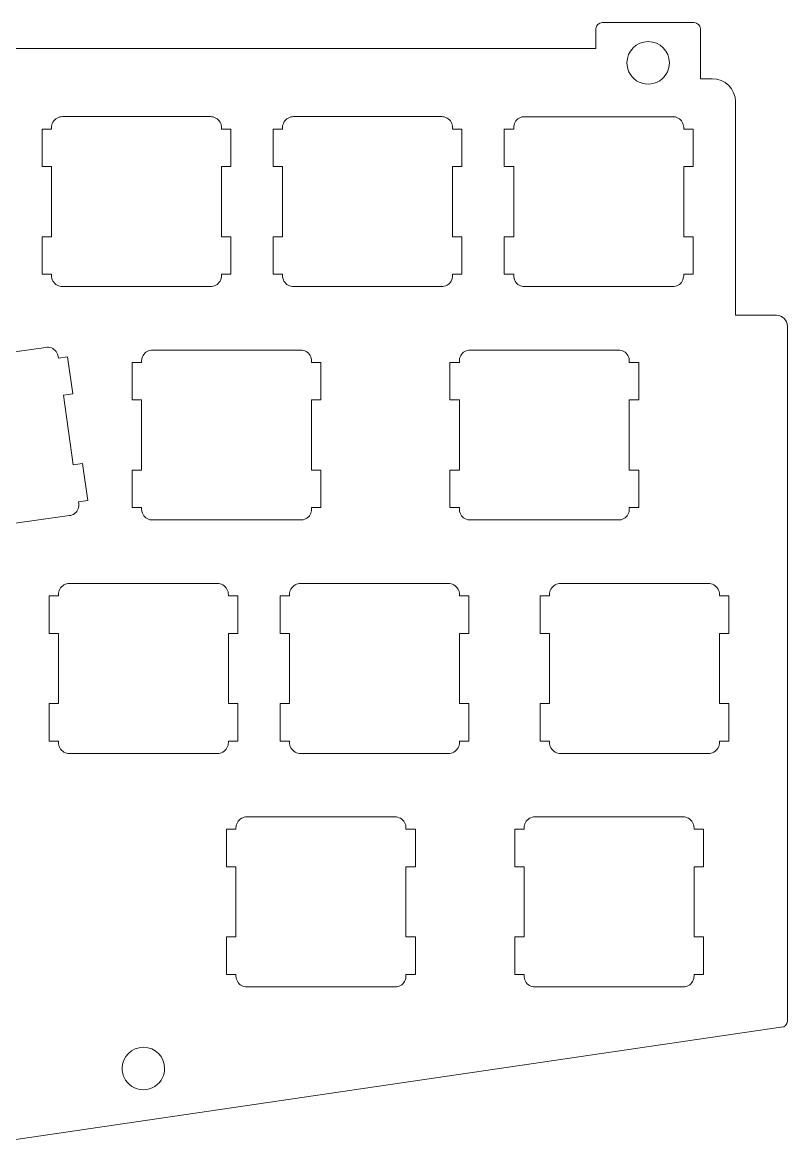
# Model space of a CAD drawing. Header units: inches. Extents: x 6.5 to 17.5, y 16.2 to 19.9.
# Drawn here: x 15.033 to 17.514, y 16.239 to 19.9 of the extents above; entities that cross this region are included whole.
import ezdxf

# ---------------------------------------------------------------- set-up
doc = ezdxf.new("R2010")
doc.units = ezdxf.units.IN
doc.header["$MEASUREMENT"] = 0
doc.layers.add('Layer 62', color=7, linetype='Continuous')

msp = doc.modelspace()

# ---------------------------------------------------------------- linework, layer by layer
at = {"layer": 'Layer 62', "lineweight": 0}
for points, knots in [([(17.479, 18.9511), (17.479, 18.9511), (17.3457, 18.9511), (17.3457, 18.9511), (17.3457, 18.9511), (17.3457, 19.6428), (17.3457, 19.6428), (17.3457, 19.6845), (17.312, 19.7182), (17.2703, 19.7182), (17.2703, 19.7182), (17.2318, 19.7182), (17.2318, 19.7182), (17.2318, 19.7182), (17.2318, 19.8803), (17.2318, 19.8803), (17.2318, 19.8913), (17.2229, 19.9002), (17.212, 19.9002), (17.212, 19.9002), (16.9132, 19.9002), (16.9132, 19.9002), (16.9022, 19.9002), (16.8933, 19.8913), (16.8933, 19.8803), (16.8933, 19.8803), (16.8933, 19.8165), (16.8933, 19.8165), (16.8933, 19.8165), (12.0407, 19.8165), (12.0407, 19.8165), (12.0407, 19.8165), (12.0407, 19.8803), (12.0407, 19.8803), (12.0407, 19.8913), (12.0318, 19.9002), (12.0208, 19.9002), (12.0208, 19.9002), (11.7222, 19.9002), (11.7222, 19.9002), (11.7113, 19.9002), (11.7024, 19.8913), (11.7024, 19.8803), (11.7024, 19.8803), (11.7024, 19.8165), (11.7024, 19.8165), (11.7024, 19.8165), (7.7119, 19.8165), (7.7119, 19.8165), (7.7119, 19.8165), (7.7119, 19.7182), (7.7119, 19.7182), (7.7119, 19.7182), (7.2629, 19.7182), (7.2629, 19.7182), (7.2629, 19.7182), (7.2629, 19.8165), (7.2629, 19.8165), (7.2629, 19.8165), (7.1449, 19.8165), (7.1449, 19.8165), (7.1449, 19.8165), (7.1449, 19.8778), (7.1449, 19.8778), (7.1449, 19.8888), (7.136, 19.8977), (7.125, 19.8977), (7.125, 19.8977), (6.8263, 19.8977), (6.8263, 19.8977), (6.8153, 19.8977), (6.8064, 19.8888), (6.8064, 19.8778), (6.8064, 19.8778), (6.8064, 19.7182), (6.8064, 19.7182), (6.8064, 19.7182), (6.5649, 19.7182), (6.5649, 19.7182), (6.5232, 19.7182), (6.4895, 19.6845), (6.4895, 19.6428), (6.4895, 19.6428), (6.4895, 16.714), (6.4895, 16.714), (6.4895, 16.6724), (6.5232, 16.6386), (6.5649, 16.6386), (6.5649, 16.6386), (6.5654, 16.6386), (6.5654, 16.6386), (6.5654, 16.6386), (6.5661, 16.6385), (6.5661, 16.6385), (6.5661, 16.6385), (9.0871, 16.2395), (9.0871, 16.2395), (9.0871, 16.2395), (14.7461, 16.2395), (14.7461, 16.2395), (14.7461, 16.2395), (17.4932, 16.6421), (17.4932, 16.6421), (17.4932, 16.6421), (17.4938, 16.6422), (17.4938, 16.6422), (17.4938, 16.6422), (17.4943, 16.6422), (17.4943, 16.6422), (17.5053, 16.6422), (17.5142, 16.6511), (17.5142, 16.6621), (17.5142, 16.6621), (17.5142, 18.916), (17.5142, 18.916), (17.5142, 18.9354), (17.4985, 18.9511), (17.479, 18.9511)], [0, 0, 0, 0, 1, 1, 1, 2, 2, 2, 3, 3, 3, 4, 4, 4, 5, 5, 5, 6, 6, 6, 7, 7, 7, 8, 8, 8, 9, 9, 9, 10, 10, 10, 11, 11, 11, 12, 12, 12, 13, 13, 13, 14, 14, 14, 15, 15, 15, 16, 16, 16, 17, 17, 17, 18, 18, 18, 19, 19, 19, 20, 20, 20, 21, 21, 21, 22, 22, 22, 23, 23, 23, 24, 24, 24, 25, 25, 25, 26, 26, 26, 27, 27, 27, 28, 28, 28, 29, 29, 29, 30, 30, 30, 31, 31, 31, 32, 32, 32, 33, 33, 33, 34, 34, 34, 35, 35, 35, 36, 36, 36, 37, 37, 37, 38, 38, 38, 39, 39, 39, 39]), ([(17.0625, 19.8383), (17.1007, 19.8383), (17.1314, 19.8075), (17.1314, 19.7695), (17.1314, 19.7589), (17.129, 19.7489), (17.1247, 19.74), (17.1138, 19.7167), (17.0902, 19.7006), (17.0625, 19.7006), (17.0349, 19.7006), (17.0113, 19.7167), (17.0003, 19.74), (16.996, 19.7489), (16.9936, 19.7589), (16.9936, 19.7695), (16.9936, 19.8075), (17.0243, 19.8383), (17.0625, 19.8383)], [0, 0, 0, 0, 1, 1, 1, 2, 2, 2, 3, 3, 3, 4, 4, 4, 5, 5, 5, 6, 6, 6, 6]), ([(15.0968, 19.2057), (15.0968, 19.2057), (15.1274, 19.2057), (15.1274, 19.2057), (15.1274, 19.2057), (15.1274, 19.4333), (15.1274, 19.4333), (15.1274, 19.4333), (15.0968, 19.4333), (15.0968, 19.4333), (15.0968, 19.4333), (15.0968, 19.555), (15.0968, 19.555), (15.0968, 19.555), (15.1274, 19.555), (15.1274, 19.555), (15.1274, 19.555), (15.1274, 19.5599), (15.1274, 19.5599), (15.1274, 19.5628), (15.1277, 19.5656), (15.1282, 19.5681), (15.1314, 19.581), (15.1415, 19.5911), (15.1543, 19.594), (15.1568, 19.5949), (15.1596, 19.5952), (15.1625, 19.5952), (15.1625, 19.5952), (15.6433, 19.5952), (15.6433, 19.5952), (15.6463, 19.5952), (15.6489, 19.5949), (15.6517, 19.594), (15.6643, 19.5911), (15.6744, 19.581), (15.6776, 19.5682), (15.6782, 19.5656), (15.6786, 19.5628), (15.6786, 19.5599), (15.6786, 19.5599), (15.6786, 19.555), (15.6786, 19.555), (15.6786, 19.555), (15.7089, 19.555), (15.7089, 19.555), (15.7089, 19.555), (15.7089, 19.4333), (15.7089, 19.4333), (15.7089, 19.4333), (15.6786, 19.4333), (15.6786, 19.4333), (15.6786, 19.4333), (15.6786, 19.2057), (15.6786, 19.2057), (15.6786, 19.2057), (15.7089, 19.2057), (15.7089, 19.2057), (15.7089, 19.2057), (15.7089, 19.0842), (15.7089, 19.0842), (15.7089, 19.0842), (15.6786, 19.0842), (15.6786, 19.0842), (15.6786, 19.0842), (15.6786, 19.0792), (15.6786, 19.0792), (15.6786, 19.0764), (15.6782, 19.0735), (15.6776, 19.0708), (15.6744, 19.0581), (15.6643, 19.0481), (15.6517, 19.045), (15.6489, 19.0443), (15.6463, 19.044), (15.6433, 19.044), (15.6433, 19.044), (15.1625, 19.044), (15.1625, 19.044), (15.1596, 19.044), (15.1568, 19.0443), (15.1543, 19.045), (15.1415, 19.0481), (15.1314, 19.0582), (15.1282, 19.0711), (15.1277, 19.0735), (15.1274, 19.0764), (15.1274, 19.0792), (15.1274, 19.0792), (15.1274, 19.0842), (15.1274, 19.0842), (15.1274, 19.0842), (15.0968, 19.0842), (15.0968, 19.0842), (15.0968, 19.0842), (15.0968, 19.2057), (15.0968, 19.2057)], [0, 0, 0, 0, 1, 1, 1, 2, 2, 2, 3, 3, 3, 4, 4, 4, 5, 5, 5, 6, 6, 6, 7, 7, 7, 8, 8, 8, 9, 9, 9, 10, 10, 10, 11, 11, 11, 12, 12, 12, 13, 13, 13, 14, 14, 14, 15, 15, 15, 16, 16, 16, 17, 17, 17, 18, 18, 18, 19, 19, 19, 20, 20, 20, 21, 21, 21, 22, 22, 22, 23, 23, 23, 24, 24, 24, 25, 25, 25, 26, 26, 26, 27, 27, 27, 28, 28, 28, 29, 29, 29, 30, 30, 30, 31, 31, 31, 32, 32, 32, 32]), ([(15.8464, 19.2057), (15.8464, 19.2057), (15.8768, 19.2057), (15.8768, 19.2057), (15.8768, 19.2057), (15.8768, 19.4333), (15.8768, 19.4333), (15.8768, 19.4333), (15.8464, 19.4333), (15.8464, 19.4333), (15.8464, 19.4333), (15.8464, 19.555), (15.8464, 19.555), (15.8464, 19.555), (15.8768, 19.555), (15.8768, 19.555), (15.8768, 19.555), (15.8768, 19.5599), (15.8768, 19.5599), (15.8768, 19.5628), (15.8771, 19.5656), (15.8778, 19.5681), (15.8808, 19.581), (15.891, 19.5911), (15.9038, 19.594), (15.9064, 19.5949), (15.9092, 19.5952), (15.912, 19.5952), (15.912, 19.5952), (16.3929, 19.5952), (16.3929, 19.5952), (16.3957, 19.5952), (16.3985, 19.5949), (16.4011, 19.594), (16.4139, 19.5911), (16.424, 19.581), (16.4271, 19.5682), (16.4278, 19.5656), (16.4281, 19.5628), (16.4281, 19.5599), (16.4281, 19.5599), (16.4281, 19.555), (16.4281, 19.555), (16.4281, 19.555), (16.4585, 19.555), (16.4585, 19.555), (16.4585, 19.555), (16.4585, 19.4333), (16.4585, 19.4333), (16.4585, 19.4333), (16.4281, 19.4333), (16.4281, 19.4333), (16.4281, 19.4333), (16.4281, 19.2057), (16.4281, 19.2057), (16.4281, 19.2057), (16.4585, 19.2057), (16.4585, 19.2057), (16.4585, 19.2057), (16.4585, 19.0842), (16.4585, 19.0842), (16.4585, 19.0842), (16.4281, 19.0842), (16.4281, 19.0842), (16.4281, 19.0842), (16.4281, 19.0792), (16.4281, 19.0792), (16.4281, 19.0764), (16.4278, 19.0735), (16.4271, 19.0708), (16.424, 19.0581), (16.4139, 19.0481), (16.4011, 19.045), (16.3985, 19.0443), (16.3957, 19.044), (16.3929, 19.044), (16.3929, 19.044), (15.912, 19.044), (15.912, 19.044), (15.9092, 19.044), (15.9064, 19.0443), (15.9038, 19.045), (15.891, 19.0481), (15.8808, 19.0582), (15.8778, 19.0711), (15.8771, 19.0735), (15.8768, 19.0764), (15.8768, 19.0792), (15.8768, 19.0792), (15.8768, 19.0842), (15.8768, 19.0842), (15.8768, 19.0842), (15.8464, 19.0842), (15.8464, 19.0842), (15.8464, 19.0842), (15.8464, 19.2057), (15.8464, 19.2057)], [0, 0, 0, 0, 1, 1, 1, 2, 2, 2, 3, 3, 3, 4, 4, 4, 5, 5, 5, 6, 6, 6, 7, 7, 7, 8, 8, 8, 9, 9, 9, 10, 10, 10, 11, 11, 11, 12, 12, 12, 13, 13, 13, 14, 14, 14, 15, 15, 15, 16, 16, 16, 17, 17, 17, 18, 18, 18, 19, 19, 19, 20, 20, 20, 21, 21, 21, 22, 22, 22, 23, 23, 23, 24, 24, 24, 25, 25, 25, 26, 26, 26, 27, 27, 27, 28, 28, 28, 29, 29, 29, 30, 30, 30, 31, 31, 31, 32, 32, 32, 32]), ([(16.596, 19.2057), (16.596, 19.2057), (16.6264, 19.2057), (16.6264, 19.2057), (16.6264, 19.2057), (16.6264, 19.4332), (16.6264, 19.4332), (16.6264, 19.4332), (16.596, 19.4332), (16.596, 19.4332), (16.596, 19.4332), (16.596, 19.5549), (16.596, 19.5549), (16.596, 19.5549), (16.6264, 19.5549), (16.6264, 19.5549), (16.6264, 19.5549), (16.6264, 19.5599), (16.6264, 19.5599), (16.6264, 19.5626), (16.6267, 19.5654), (16.6274, 19.5679), (16.6304, 19.5808), (16.6406, 19.591), (16.6533, 19.594), (16.656, 19.5947), (16.6588, 19.595), (16.6614, 19.595), (16.6614, 19.595), (17.1425, 19.595), (17.1425, 19.595), (17.1453, 19.595), (17.1481, 19.5947), (17.1507, 19.594), (17.1635, 19.591), (17.1736, 19.581), (17.1765, 19.5681), (17.1774, 19.5654), (17.1777, 19.5626), (17.1777, 19.5599), (17.1777, 19.5599), (17.1777, 19.5549), (17.1777, 19.5549), (17.1777, 19.5549), (17.2081, 19.5549), (17.2081, 19.5549), (17.2081, 19.5549), (17.2081, 19.4332), (17.2081, 19.4332), (17.2081, 19.4332), (17.1777, 19.4332), (17.1777, 19.4332), (17.1777, 19.4332), (17.1777, 19.2057), (17.1777, 19.2057), (17.1777, 19.2057), (17.2081, 19.2057), (17.2081, 19.2057), (17.2081, 19.2057), (17.2081, 19.084), (17.2081, 19.084), (17.2081, 19.084), (17.1777, 19.084), (17.1777, 19.084), (17.1777, 19.084), (17.1777, 19.079), (17.1777, 19.079), (17.1777, 19.0763), (17.1774, 19.0735), (17.1765, 19.0708), (17.1736, 19.0579), (17.1635, 19.0479), (17.1507, 19.0449), (17.1481, 19.0442), (17.1453, 19.0439), (17.1425, 19.0439), (17.1425, 19.0439), (16.6614, 19.0439), (16.6614, 19.0439), (16.6588, 19.0439), (16.656, 19.0442), (16.6533, 19.0449), (16.6406, 19.0479), (16.6304, 19.0581), (16.6274, 19.071), (16.6267, 19.0735), (16.6264, 19.0763), (16.6264, 19.079), (16.6264, 19.079), (16.6264, 19.084), (16.6264, 19.084), (16.6264, 19.084), (16.596, 19.084), (16.596, 19.084), (16.596, 19.084), (16.596, 19.2057), (16.596, 19.2057)], [0, 0, 0, 0, 1, 1, 1, 2, 2, 2, 3, 3, 3, 4, 4, 4, 5, 5, 5, 6, 6, 6, 7, 7, 7, 8, 8, 8, 9, 9, 9, 10, 10, 10, 11, 11, 11, 12, 12, 12, 13, 13, 13, 14, 14, 14, 15, 15, 15, 16, 16, 16, 17, 17, 17, 18, 18, 18, 19, 19, 19, 20, 20, 20, 21, 21, 21, 22, 22, 22, 23, 23, 23, 24, 24, 24, 25, 25, 25, 26, 26, 26, 27, 27, 27, 28, 28, 28, 29, 29, 29, 30, 30, 30, 31, 31, 31, 32, 32, 32, 32]), ([(15.2157, 18.341), (15.2161, 18.3382), (15.2163, 18.3354), (15.216, 18.3327), (15.2147, 18.3195), (15.2061, 18.3082), (15.1939, 18.3033), (15.1913, 18.3022), (15.1886, 18.3017), (15.1858, 18.3013), (15.1858, 18.3013), (14.7096, 18.2343), (14.7096, 18.2343), (14.7068, 18.2339), (14.704, 18.2338), (14.7013, 18.2342), (14.6882, 18.2354), (14.6768, 18.244), (14.672, 18.2564), (14.671, 18.2588), (14.6703, 18.2614), (14.6699, 18.2642), (14.6699, 18.2642), (14.6692, 18.2692), (14.6692, 18.2692), (14.6692, 18.2692), (14.639, 18.2649), (14.639, 18.2649), (14.639, 18.2649), (14.6221, 18.3854), (14.6221, 18.3854), (14.6221, 18.3854), (14.6522, 18.3896), (14.6522, 18.3896), (14.6522, 18.3896), (14.6206, 18.6149), (14.6206, 18.6149), (14.6206, 18.6149), (14.5904, 18.6107), (14.5904, 18.6107), (14.5904, 18.6107), (14.5735, 18.7311), (14.5735, 18.7311), (14.5735, 18.7311), (14.6036, 18.7354), (14.6036, 18.7354), (14.6036, 18.7354), (14.6029, 18.7404), (14.6029, 18.7404), (14.6025, 18.7431), (14.6025, 18.7458), (14.6028, 18.7485), (14.604, 18.7617), (14.6127, 18.7732), (14.6249, 18.7779), (14.6274, 18.779), (14.6302, 18.7797), (14.6329, 18.78), (14.6329, 18.78), (15.1092, 18.847), (15.1092, 18.847), (15.1119, 18.8474), (15.1147, 18.8475), (15.1174, 18.8472), (15.1304, 18.846), (15.142, 18.8374), (15.1467, 18.825), (15.1478, 18.8225), (15.1485, 18.8199), (15.1489, 18.8171), (15.1489, 18.8171), (15.1496, 18.8121), (15.1496, 18.8121), (15.1496, 18.8121), (15.1796, 18.8164), (15.1796, 18.8164), (15.1796, 18.8164), (15.1965, 18.6958), (15.1965, 18.6958), (15.1965, 18.6958), (15.1664, 18.6917), (15.1664, 18.6917), (15.1664, 18.6917), (15.1981, 18.4664), (15.1981, 18.4664), (15.1981, 18.4664), (15.2282, 18.4706), (15.2282, 18.4706), (15.2282, 18.4706), (15.2452, 18.3502), (15.2452, 18.3502), (15.2452, 18.3502), (15.215, 18.3458), (15.215, 18.3458), (15.215, 18.3458), (15.2157, 18.341), (15.2157, 18.341)], [0, 0, 0, 0, 1, 1, 1, 2, 2, 2, 3, 3, 3, 4, 4, 4, 5, 5, 5, 6, 6, 6, 7, 7, 7, 8, 8, 8, 9, 9, 9, 10, 10, 10, 11, 11, 11, 12, 12, 12, 13, 13, 13, 14, 14, 14, 15, 15, 15, 16, 16, 16, 17, 17, 17, 18, 18, 18, 19, 19, 19, 20, 20, 20, 21, 21, 21, 22, 22, 22, 23, 23, 23, 24, 24, 24, 25, 25, 25, 26, 26, 26, 27, 27, 27, 28, 28, 28, 29, 29, 29, 30, 30, 30, 31, 31, 31, 32, 32, 32, 32]), ([(16.0013, 18.4488), (16.0013, 18.4488), (16.0013, 18.3272), (16.0013, 18.3272), (16.0013, 18.3272), (15.9708, 18.3272), (15.9708, 18.3272), (15.9708, 18.3272), (15.9708, 18.3222), (15.9708, 18.3222), (15.9708, 18.3195), (15.9706, 18.3165), (15.9699, 18.3139), (15.9668, 18.3011), (15.9567, 18.2911), (15.9439, 18.2881), (15.9413, 18.2874), (15.9385, 18.2871), (15.9357, 18.2871), (15.9357, 18.2871), (15.4547, 18.2871), (15.4547, 18.2871), (15.452, 18.2871), (15.4492, 18.2874), (15.4465, 18.2881), (15.4338, 18.2911), (15.4236, 18.3013), (15.4206, 18.3142), (15.4199, 18.3165), (15.4196, 18.3195), (15.4196, 18.3222), (15.4196, 18.3222), (15.4196, 18.3272), (15.4196, 18.3272), (15.4196, 18.3272), (15.3892, 18.3272), (15.3892, 18.3272), (15.3892, 18.3272), (15.3892, 18.4488), (15.3892, 18.4488), (15.3892, 18.4488), (15.4196, 18.4488), (15.4196, 18.4488), (15.4196, 18.4488), (15.4196, 18.6764), (15.4196, 18.6764), (15.4196, 18.6764), (15.3892, 18.6764), (15.3892, 18.6764), (15.3892, 18.6764), (15.3892, 18.7981), (15.3892, 18.7981), (15.3892, 18.7981), (15.4196, 18.7981), (15.4196, 18.7981), (15.4196, 18.7981), (15.4196, 18.8029), (15.4196, 18.8029), (15.4196, 18.8058), (15.4199, 18.8086), (15.4206, 18.8111), (15.4236, 18.824), (15.4338, 18.8342), (15.4465, 18.8371), (15.4492, 18.8379), (15.452, 18.8382), (15.4547, 18.8382), (15.4547, 18.8382), (15.9357, 18.8382), (15.9357, 18.8382), (15.9385, 18.8382), (15.9413, 18.8379), (15.9439, 18.8371), (15.9567, 18.8342), (15.9668, 18.824), (15.9699, 18.8113), (15.9706, 18.8086), (15.9708, 18.8058), (15.9708, 18.8029), (15.9708, 18.8029), (15.9708, 18.7981), (15.9708, 18.7981), (15.9708, 18.7981), (16.0013, 18.7981), (16.0013, 18.7981), (16.0013, 18.7981), (16.0013, 18.6764), (16.0013, 18.6764), (16.0013, 18.6764), (15.9708, 18.6764), (15.9708, 18.6764), (15.9708, 18.6764), (15.9708, 18.4488), (15.9708, 18.4488), (15.9708, 18.4488), (16.0013, 18.4488), (16.0013, 18.4488)], [0, 0, 0, 0, 1, 1, 1, 2, 2, 2, 3, 3, 3, 4, 4, 4, 5, 5, 5, 6, 6, 6, 7, 7, 7, 8, 8, 8, 9, 9, 9, 10, 10, 10, 11, 11, 11, 12, 12, 12, 13, 13, 13, 14, 14, 14, 15, 15, 15, 16, 16, 16, 17, 17, 17, 18, 18, 18, 19, 19, 19, 20, 20, 20, 21, 21, 21, 22, 22, 22, 23, 23, 23, 24, 24, 24, 25, 25, 25, 26, 26, 26, 27, 27, 27, 28, 28, 28, 29, 29, 29, 30, 30, 30, 31, 31, 31, 32, 32, 32, 32]), ([(16.4771, 18.2881), (16.4643, 18.2911), (16.4542, 18.3013), (16.4511, 18.3142), (16.4504, 18.3165), (16.4502, 18.3195), (16.4502, 18.3222), (16.4502, 18.3222), (16.4502, 18.3272), (16.4502, 18.3272), (16.4502, 18.3272), (16.4197, 18.3272), (16.4197, 18.3272), (16.4197, 18.3272), (16.4197, 18.4488), (16.4197, 18.4488), (16.4197, 18.4488), (16.4502, 18.4488), (16.4502, 18.4488), (16.4502, 18.4488), (16.4502, 18.6764), (16.4502, 18.6764), (16.4502, 18.6764), (16.4197, 18.6764), (16.4197, 18.6764), (16.4197, 18.6764), (16.4197, 18.7981), (16.4197, 18.7981), (16.4197, 18.7981), (16.4502, 18.7981), (16.4502, 18.7981), (16.4502, 18.7981), (16.4502, 18.8029), (16.4502, 18.8029), (16.4502, 18.8058), (16.4504, 18.8086), (16.4511, 18.8111), (16.4542, 18.824), (16.4643, 18.8342), (16.4771, 18.8371), (16.4797, 18.8379), (16.4825, 18.8382), (16.4853, 18.8382), (16.4853, 18.8382), (16.9663, 18.8382), (16.9663, 18.8382), (16.969, 18.8382), (16.9718, 18.8379), (16.9745, 18.8371), (16.9872, 18.8342), (16.9974, 18.824), (17.0004, 18.8113), (17.0011, 18.8086), (17.0014, 18.8058), (17.0014, 18.8029), (17.0014, 18.8029), (17.0014, 18.7981), (17.0014, 18.7981), (17.0014, 18.7981), (17.0318, 18.7981), (17.0318, 18.7981), (17.0318, 18.7981), (17.0318, 18.6764), (17.0318, 18.6764), (17.0318, 18.6764), (17.0014, 18.6764), (17.0014, 18.6764), (17.0014, 18.6764), (17.0014, 18.4488), (17.0014, 18.4488), (17.0014, 18.4488), (17.0318, 18.4488), (17.0318, 18.4488), (17.0318, 18.4488), (17.0318, 18.3272), (17.0318, 18.3272), (17.0318, 18.3272), (17.0014, 18.3272), (17.0014, 18.3272), (17.0014, 18.3272), (17.0014, 18.3222), (17.0014, 18.3222), (17.0014, 18.3195), (17.0011, 18.3165), (17.0004, 18.3139), (16.9974, 18.3011), (16.9872, 18.2911), (16.9745, 18.2881), (16.9718, 18.2874), (16.969, 18.2871), (16.9663, 18.2871), (16.9663, 18.2871), (16.4853, 18.2871), (16.4853, 18.2871), (16.4825, 18.2871), (16.4797, 18.2874), (16.4771, 18.2881)], [0, 0, 0, 0, 1, 1, 1, 2, 2, 2, 3, 3, 3, 4, 4, 4, 5, 5, 5, 6, 6, 6, 7, 7, 7, 8, 8, 8, 9, 9, 9, 10, 10, 10, 11, 11, 11, 12, 12, 12, 13, 13, 13, 14, 14, 14, 15, 15, 15, 16, 16, 16, 17, 17, 17, 18, 18, 18, 19, 19, 19, 20, 20, 20, 21, 21, 21, 22, 22, 22, 23, 23, 23, 24, 24, 24, 25, 25, 25, 26, 26, 26, 27, 27, 27, 28, 28, 28, 29, 29, 29, 30, 30, 30, 31, 31, 31, 32, 32, 32, 32]), ([(15.674, 17.531), (15.6714, 17.5303), (15.6686, 17.53), (15.6658, 17.53), (15.6658, 17.53), (15.1849, 17.53), (15.1849, 17.53), (15.1821, 17.53), (15.1793, 17.5303), (15.1767, 17.531), (15.1639, 17.534), (15.1538, 17.5442), (15.1507, 17.5571), (15.15, 17.5596), (15.1497, 17.5624), (15.1497, 17.5652), (15.1497, 17.5652), (15.1497, 17.5701), (15.1497, 17.5701), (15.1497, 17.5701), (15.1193, 17.5701), (15.1193, 17.5701), (15.1193, 17.5701), (15.1193, 17.6918), (15.1193, 17.6918), (15.1193, 17.6918), (15.1497, 17.6918), (15.1497, 17.6918), (15.1497, 17.6918), (15.1497, 17.9193), (15.1497, 17.9193), (15.1497, 17.9193), (15.1193, 17.9193), (15.1193, 17.9193), (15.1193, 17.9193), (15.1193, 18.041), (15.1193, 18.041), (15.1193, 18.041), (15.1497, 18.041), (15.1497, 18.041), (15.1497, 18.041), (15.1497, 18.046), (15.1497, 18.046), (15.1497, 18.0488), (15.15, 18.0515), (15.1507, 18.054), (15.1538, 18.067), (15.1639, 18.0771), (15.1767, 18.0802), (15.1793, 18.0808), (15.1821, 18.0811), (15.1849, 18.0811), (15.1849, 18.0811), (15.6658, 18.0811), (15.6658, 18.0811), (15.6686, 18.0811), (15.6714, 18.0808), (15.674, 18.0802), (15.6868, 18.0771), (15.697, 18.0671), (15.7, 18.0542), (15.7007, 18.0515), (15.701, 18.0488), (15.701, 18.046), (15.701, 18.046), (15.701, 18.041), (15.701, 18.041), (15.701, 18.041), (15.7314, 18.041), (15.7314, 18.041), (15.7314, 18.041), (15.7314, 17.9193), (15.7314, 17.9193), (15.7314, 17.9193), (15.701, 17.9193), (15.701, 17.9193), (15.701, 17.9193), (15.701, 17.6918), (15.701, 17.6918), (15.701, 17.6918), (15.7314, 17.6918), (15.7314, 17.6918), (15.7314, 17.6918), (15.7314, 17.5701), (15.7314, 17.5701), (15.7314, 17.5701), (15.701, 17.5701), (15.701, 17.5701), (15.701, 17.5701), (15.701, 17.5652), (15.701, 17.5652), (15.701, 17.5624), (15.7007, 17.5596), (15.7, 17.557), (15.697, 17.544), (15.6868, 17.534), (15.674, 17.531)], [0, 0, 0, 0, 1, 1, 1, 2, 2, 2, 3, 3, 3, 4, 4, 4, 5, 5, 5, 6, 6, 6, 7, 7, 7, 8, 8, 8, 9, 9, 9, 10, 10, 10, 11, 11, 11, 12, 12, 12, 13, 13, 13, 14, 14, 14, 15, 15, 15, 16, 16, 16, 17, 17, 17, 18, 18, 18, 19, 19, 19, 20, 20, 20, 21, 21, 21, 22, 22, 22, 23, 23, 23, 24, 24, 24, 25, 25, 25, 26, 26, 26, 27, 27, 27, 28, 28, 28, 29, 29, 29, 30, 30, 30, 31, 31, 31, 32, 32, 32, 32]), ([(16.481, 17.9193), (16.481, 17.9193), (16.4506, 17.9193), (16.4506, 17.9193), (16.4506, 17.9193), (16.4506, 17.6918), (16.4506, 17.6918), (16.4506, 17.6918), (16.481, 17.6918), (16.481, 17.6918), (16.481, 17.6918), (16.481, 17.5701), (16.481, 17.5701), (16.481, 17.5701), (16.4506, 17.5701), (16.4506, 17.5701), (16.4506, 17.5701), (16.4506, 17.5652), (16.4506, 17.5652), (16.4506, 17.5624), (16.4503, 17.5596), (16.4496, 17.557), (16.4465, 17.544), (16.4364, 17.534), (16.4236, 17.531), (16.421, 17.5303), (16.4182, 17.53), (16.4154, 17.53), (16.4154, 17.53), (15.9345, 17.53), (15.9345, 17.53), (15.9317, 17.53), (15.9289, 17.5303), (15.9263, 17.531), (15.9135, 17.534), (15.9033, 17.5442), (15.9003, 17.5571), (15.8996, 17.5596), (15.8993, 17.5624), (15.8993, 17.5652), (15.8993, 17.5652), (15.8993, 17.5701), (15.8993, 17.5701), (15.8993, 17.5701), (15.8689, 17.5701), (15.8689, 17.5701), (15.8689, 17.5701), (15.8689, 17.6918), (15.8689, 17.6918), (15.8689, 17.6918), (15.8993, 17.6918), (15.8993, 17.6918), (15.8993, 17.6918), (15.8993, 17.9193), (15.8993, 17.9193), (15.8993, 17.9193), (15.8689, 17.9193), (15.8689, 17.9193), (15.8689, 17.9193), (15.8689, 18.041), (15.8689, 18.041), (15.8689, 18.041), (15.8993, 18.041), (15.8993, 18.041), (15.8993, 18.041), (15.8993, 18.046), (15.8993, 18.046), (15.8993, 18.0488), (15.8996, 18.0515), (15.9003, 18.054), (15.9033, 18.067), (15.9135, 18.0771), (15.9263, 18.0802), (15.9289, 18.0808), (15.9317, 18.0811), (15.9345, 18.0811), (15.9345, 18.0811), (16.4154, 18.0811), (16.4154, 18.0811), (16.4182, 18.0811), (16.421, 18.0808), (16.4236, 18.0802), (16.4364, 18.0771), (16.4465, 18.0671), (16.4496, 18.0542), (16.4503, 18.0515), (16.4506, 18.0488), (16.4506, 18.046), (16.4506, 18.046), (16.4506, 18.041), (16.4506, 18.041), (16.4506, 18.041), (16.481, 18.041), (16.481, 18.041), (16.481, 18.041), (16.481, 17.9193), (16.481, 17.9193)], [0, 0, 0, 0, 1, 1, 1, 2, 2, 2, 3, 3, 3, 4, 4, 4, 5, 5, 5, 6, 6, 6, 7, 7, 7, 8, 8, 8, 9, 9, 9, 10, 10, 10, 11, 11, 11, 12, 12, 12, 13, 13, 13, 14, 14, 14, 15, 15, 15, 16, 16, 16, 17, 17, 17, 18, 18, 18, 19, 19, 19, 20, 20, 20, 21, 21, 21, 22, 22, 22, 23, 23, 23, 24, 24, 24, 25, 25, 25, 26, 26, 26, 27, 27, 27, 28, 28, 28, 29, 29, 29, 30, 30, 30, 31, 31, 31, 32, 32, 32, 32]), ([(17.3242, 17.9193), (17.3242, 17.9193), (17.2938, 17.9193), (17.2938, 17.9193), (17.2938, 17.9193), (17.2938, 17.6918), (17.2938, 17.6918), (17.2938, 17.6918), (17.3242, 17.6918), (17.3242, 17.6918), (17.3242, 17.6918), (17.3242, 17.5701), (17.3242, 17.5701), (17.3242, 17.5701), (17.2938, 17.5701), (17.2938, 17.5701), (17.2938, 17.5701), (17.2938, 17.5652), (17.2938, 17.5652), (17.2938, 17.5624), (17.2935, 17.5596), (17.2928, 17.557), (17.2897, 17.544), (17.2796, 17.534), (17.2668, 17.531), (17.2642, 17.5303), (17.2614, 17.53), (17.2586, 17.53), (17.2586, 17.53), (16.7777, 17.53), (16.7777, 17.53), (16.7749, 17.53), (16.7721, 17.5303), (16.7695, 17.531), (16.7567, 17.534), (16.7465, 17.5442), (16.7435, 17.5571), (16.7428, 17.5596), (16.7425, 17.5624), (16.7425, 17.5652), (16.7425, 17.5652), (16.7425, 17.5701), (16.7425, 17.5701), (16.7425, 17.5701), (16.7121, 17.5701), (16.7121, 17.5701), (16.7121, 17.5701), (16.7121, 17.6918), (16.7121, 17.6918), (16.7121, 17.6918), (16.7425, 17.6918), (16.7425, 17.6918), (16.7425, 17.6918), (16.7425, 17.9193), (16.7425, 17.9193), (16.7425, 17.9193), (16.7121, 17.9193), (16.7121, 17.9193), (16.7121, 17.9193), (16.7121, 18.041), (16.7121, 18.041), (16.7121, 18.041), (16.7425, 18.041), (16.7425, 18.041), (16.7425, 18.041), (16.7425, 18.046), (16.7425, 18.046), (16.7425, 18.0488), (16.7428, 18.0515), (16.7435, 18.054), (16.7465, 18.067), (16.7567, 18.0771), (16.7695, 18.0802), (16.7721, 18.0808), (16.7749, 18.0811), (16.7777, 18.0811), (16.7777, 18.0811), (17.2586, 18.0811), (17.2586, 18.0811), (17.2614, 18.0811), (17.2642, 18.0808), (17.2668, 18.0802), (17.2796, 18.0771), (17.2897, 18.0671), (17.2928, 18.0542), (17.2935, 18.0515), (17.2938, 18.0488), (17.2938, 18.046), (17.2938, 18.046), (17.2938, 18.041), (17.2938, 18.041), (17.2938, 18.041), (17.3242, 18.041), (17.3242, 18.041), (17.3242, 18.041), (17.3242, 17.9193), (17.3242, 17.9193)], [0, 0, 0, 0, 1, 1, 1, 2, 2, 2, 3, 3, 3, 4, 4, 4, 5, 5, 5, 6, 6, 6, 7, 7, 7, 8, 8, 8, 9, 9, 9, 10, 10, 10, 11, 11, 11, 12, 12, 12, 13, 13, 13, 14, 14, 14, 15, 15, 15, 16, 16, 16, 17, 17, 17, 18, 18, 18, 19, 19, 19, 20, 20, 20, 21, 21, 21, 22, 22, 22, 23, 23, 23, 24, 24, 24, 25, 25, 25, 26, 26, 26, 27, 27, 27, 28, 28, 28, 29, 29, 29, 30, 30, 30, 31, 31, 31, 32, 32, 32, 32]), ([(16.3074, 17.1624), (16.3074, 17.1624), (16.277, 17.1624), (16.277, 17.1624), (16.277, 17.1624), (16.277, 16.9349), (16.277, 16.9349), (16.277, 16.9349), (16.3074, 16.9349), (16.3074, 16.9349), (16.3074, 16.9349), (16.3074, 16.8132), (16.3074, 16.8132), (16.3074, 16.8132), (16.277, 16.8132), (16.277, 16.8132), (16.277, 16.8132), (16.277, 16.8082), (16.277, 16.8082), (16.277, 16.8054), (16.2767, 16.8027), (16.276, 16.8), (16.2729, 16.7871), (16.2628, 16.7771), (16.25, 16.774), (16.2474, 16.7733), (16.2446, 16.7731), (16.2418, 16.7731), (16.2418, 16.7731), (15.7608, 16.7731), (15.7608, 16.7731), (15.7581, 16.7731), (15.7553, 16.7733), (15.7527, 16.774), (15.7399, 16.7771), (15.7297, 16.7872), (15.7267, 16.8002), (15.726, 16.8027), (15.7257, 16.8054), (15.7257, 16.8082), (15.7257, 16.8082), (15.7257, 16.8132), (15.7257, 16.8132), (15.7257, 16.8132), (15.6953, 16.8132), (15.6953, 16.8132), (15.6953, 16.8132), (15.6953, 16.9349), (15.6953, 16.9349), (15.6953, 16.9349), (15.7257, 16.9349), (15.7257, 16.9349), (15.7257, 16.9349), (15.7257, 17.1624), (15.7257, 17.1624), (15.7257, 17.1624), (15.6953, 17.1624), (15.6953, 17.1624), (15.6953, 17.1624), (15.6953, 17.284), (15.6953, 17.284), (15.6953, 17.284), (15.7257, 17.284), (15.7257, 17.284), (15.7257, 17.284), (15.7257, 17.289), (15.7257, 17.289), (15.7257, 17.2918), (15.726, 17.2946), (15.7267, 17.2971), (15.7297, 17.31), (15.7399, 17.3201), (15.7527, 17.3232), (15.7553, 17.3239), (15.7581, 17.3242), (15.7608, 17.3242), (15.7608, 17.3242), (16.2418, 17.3242), (16.2418, 17.3242), (16.2446, 17.3242), (16.2474, 17.3239), (16.25, 17.3232), (16.2628, 17.3201), (16.2729, 17.3102), (16.276, 17.2972), (16.2767, 17.2946), (16.277, 17.2918), (16.277, 17.289), (16.277, 17.289), (16.277, 17.284), (16.277, 17.284), (16.277, 17.284), (16.3074, 17.284), (16.3074, 17.284), (16.3074, 17.284), (16.3074, 17.1624), (16.3074, 17.1624)], [0, 0, 0, 0, 1, 1, 1, 2, 2, 2, 3, 3, 3, 4, 4, 4, 5, 5, 5, 6, 6, 6, 7, 7, 7, 8, 8, 8, 9, 9, 9, 10, 10, 10, 11, 11, 11, 12, 12, 12, 13, 13, 13, 14, 14, 14, 15, 15, 15, 16, 16, 16, 17, 17, 17, 18, 18, 18, 19, 19, 19, 20, 20, 20, 21, 21, 21, 22, 22, 22, 23, 23, 23, 24, 24, 24, 25, 25, 25, 26, 26, 26, 27, 27, 27, 28, 28, 28, 29, 29, 29, 30, 30, 30, 31, 31, 31, 32, 32, 32, 32]), ([(17.2417, 17.1624), (17.2417, 17.1624), (17.2113, 17.1624), (17.2113, 17.1624), (17.2113, 17.1624), (17.2113, 16.9349), (17.2113, 16.9349), (17.2113, 16.9349), (17.2417, 16.9349), (17.2417, 16.9349), (17.2417, 16.9349), (17.2417, 16.8132), (17.2417, 16.8132), (17.2417, 16.8132), (17.2113, 16.8132), (17.2113, 16.8132), (17.2113, 16.8132), (17.2113, 16.8082), (17.2113, 16.8082), (17.2113, 16.8054), (17.211, 16.8027), (17.2103, 16.8), (17.2072, 16.7871), (17.1971, 16.7771), (17.1843, 16.774), (17.1817, 16.7733), (17.1789, 16.7731), (17.1761, 16.7731), (17.1761, 16.7731), (16.6951, 16.7731), (16.6951, 16.7731), (16.6924, 16.7731), (16.6896, 16.7733), (16.687, 16.774), (16.6742, 16.7771), (16.664, 16.7872), (16.661, 16.8002), (16.6603, 16.8027), (16.66, 16.8054), (16.66, 16.8082), (16.66, 16.8082), (16.66, 16.8132), (16.66, 16.8132), (16.66, 16.8132), (16.6296, 16.8132), (16.6296, 16.8132), (16.6296, 16.8132), (16.6296, 16.9349), (16.6296, 16.9349), (16.6296, 16.9349), (16.66, 16.9349), (16.66, 16.9349), (16.66, 16.9349), (16.66, 17.1624), (16.66, 17.1624), (16.66, 17.1624), (16.6296, 17.1624), (16.6296, 17.1624), (16.6296, 17.1624), (16.6296, 17.284), (16.6296, 17.284), (16.6296, 17.284), (16.66, 17.284), (16.66, 17.284), (16.66, 17.284), (16.66, 17.289), (16.66, 17.289), (16.66, 17.2918), (16.6603, 17.2946), (16.661, 17.2971), (16.664, 17.31), (16.6742, 17.3201), (16.687, 17.3232), (16.6896, 17.3239), (16.6924, 17.3242), (16.6951, 17.3242), (16.6951, 17.3242), (17.1761, 17.3242), (17.1761, 17.3242), (17.1789, 17.3242), (17.1817, 17.3239), (17.1843, 17.3232), (17.1971, 17.3201), (17.2072, 17.3102), (17.2103, 17.2972), (17.211, 17.2946), (17.2113, 17.2918), (17.2113, 17.289), (17.2113, 17.289), (17.2113, 17.284), (17.2113, 17.284), (17.2113, 17.284), (17.2417, 17.284), (17.2417, 17.284), (17.2417, 17.284), (17.2417, 17.1624), (17.2417, 17.1624)], [0, 0, 0, 0, 1, 1, 1, 2, 2, 2, 3, 3, 3, 4, 4, 4, 5, 5, 5, 6, 6, 6, 7, 7, 7, 8, 8, 8, 9, 9, 9, 10, 10, 10, 11, 11, 11, 12, 12, 12, 13, 13, 13, 14, 14, 14, 15, 15, 15, 16, 16, 16, 17, 17, 17, 18, 18, 18, 19, 19, 19, 20, 20, 20, 21, 21, 21, 22, 22, 22, 23, 23, 23, 24, 24, 24, 25, 25, 25, 26, 26, 26, 27, 27, 27, 28, 28, 28, 29, 29, 29, 30, 30, 30, 31, 31, 31, 32, 32, 32, 32]), ([(15.4877, 16.4789), (15.4767, 16.4556), (15.4529, 16.4395), (15.4253, 16.4395), (15.3978, 16.4395), (15.374, 16.4556), (15.3631, 16.4789), (15.3588, 16.4878), (15.3564, 16.4978), (15.3564, 16.5083), (15.3564, 16.5464), (15.3872, 16.5772), (15.4253, 16.5772), (15.4635, 16.5772), (15.4943, 16.5464), (15.4943, 16.5083), (15.4943, 16.4978), (15.492, 16.4878), (15.4877, 16.4789)], [0, 0, 0, 0, 1, 1, 1, 2, 2, 2, 3, 3, 3, 4, 4, 4, 5, 5, 5, 6, 6, 6, 6])]:
    msp.add_open_spline(points, degree=3, knots=knots, dxfattribs=at)

doc.saveas('drawing.dxf')
